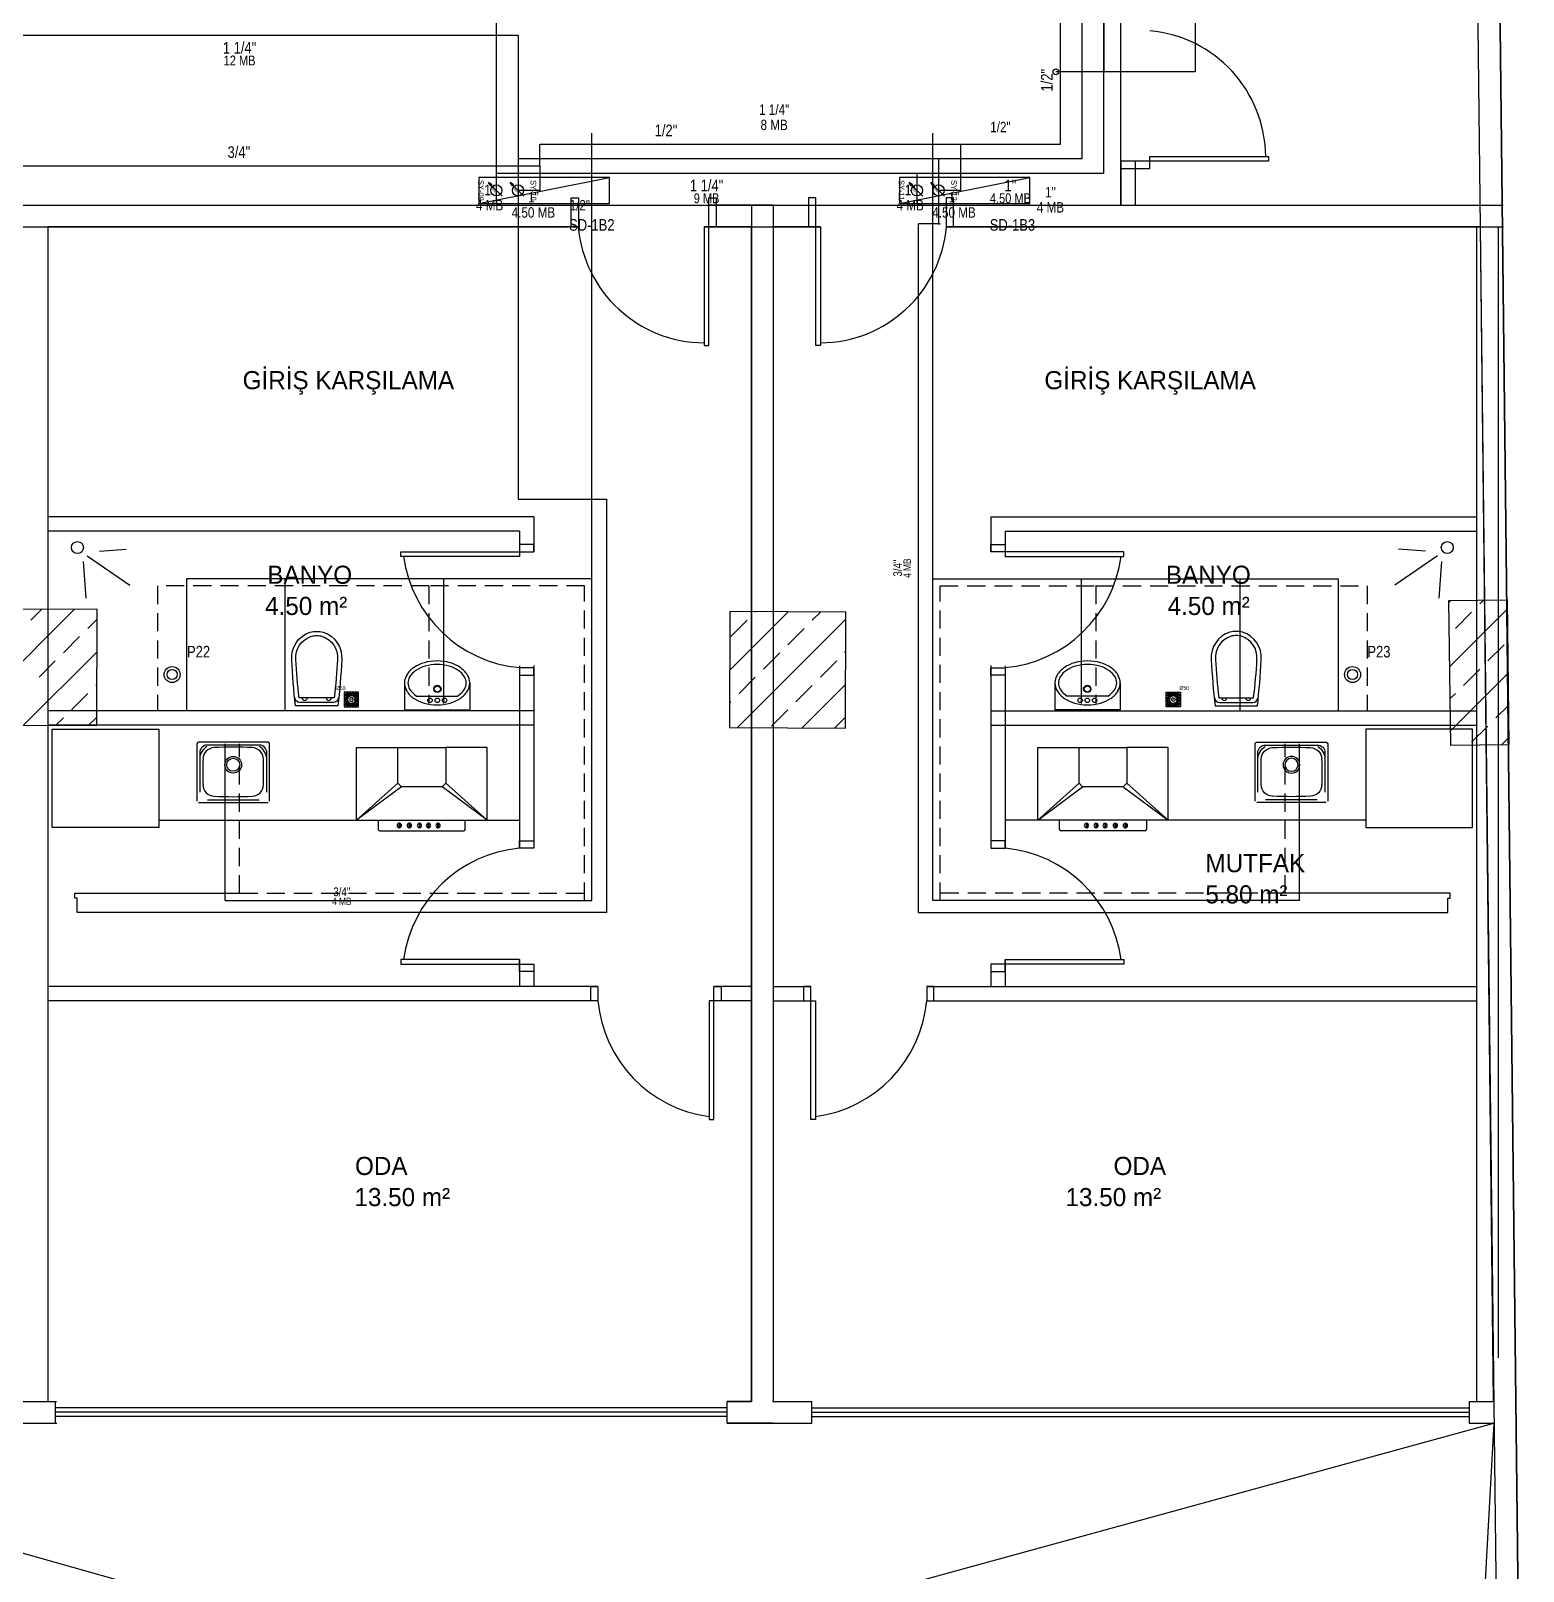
# Model space of a CAD drawing. Header units: centimetres. Extents: x 247996 to 315152, y -468471 to -440326.
# Drawn here: x 255471 to 256500, y -442834 to -441772 of the extents above; entities that cross this region are included whole.
import ezdxf
from ezdxf.enums import TextEntityAlignment as Align

# ---------------------------------------------------------------- set-up
doc = ezdxf.new("R2010")
doc.units = ezdxf.units.CM
doc.linetypes.add('0', pattern=[500, 500])
doc.linetypes.add('BASMA HATTI', pattern=[0.375, 0.25, -0.125])
for name, color, linetype in [('SCOTT-MD-YUK-BIRIMI', 7, 'Continuous'), ('SCOTT-MKDU0', 50, 'Continuous'), ('SCOTT-MTY-PISSU-KOLON', 211, 'Continuous'), ('SCOTT-MTY-PISSU-KOLONNO', 211, 'Continuous'), ('SCOTT-MTY-SAYAC', 3, 'Continuous'), ('SCOTT-MTY-SIRKULASYON-BORU', 31, 'Continuous'), ('SCOTT-MTY-TEFRIS', 15, 'Continuous'), ('SCOTT-MTY-VANA', 1, 'Continuous')]:
    doc.layers.add(name, color=color, linetype=linetype)
for name, color, linetype, lineweight in [('SCOTT-MTY-SICAKSU-BORU', 1, 'BASMA HATTI', 30), ('SCOTT-MTY-SOGUKSU-BORU', 5, '0', 30), ('SCOTT-MTY-TEMIZSU-CAP', 101, 'Continuous', 30)]:
    doc.layers.add(name, color=color, linetype=linetype, lineweight=lineweight)
doc.styles.add('CAP', font='wturkce.SHX', dxfattribs={"width": 0.65})
doc.styles.add('MtXpl_Comic_Sans_MS', font='comic.ttf')
doc.styles.add('ROTAS', font='arial.ttf')

# ---------------------------------------------------------------- blocks, each defined once
blk = doc.blocks.new('T-DOLAP')
blk.add_line((-45, -9), (45, 9))
blk.add_lwpolyline([(-45, -9), (45, -9), (45, 9), (-45, 9)], close=True)
blk = doc.blocks.new('MTY-SU SAYACI')
at = {"layer": 'SCOTT-MTY-VANA'}
blk.add_hatch(color=256, dxfattribs=at).paths.add_polyline_path([(9.8, 9.8), (5.6, 7), (7, 5.6)])
for p, q in [((-7.3, -7.3), (6.3, 6.3)), ((5.6, 7), (9.8, 9.8)), ((7, 5.6), (5.6, 7)), ((7, 5.6), (9.8, 9.8))]:
    blk.add_line(p, q, dxfattribs=at)
blk.add_circle((0, 0), 7, dxfattribs=at)
blk.add_attdef('CAP', (-2.3, -1.2), '', height=2.5, rotation=45, dxfattribs=at)
blk = doc.blocks.new('T-KOLON-P')
for radius in [5.5, 3.5]:
    blk.add_circle((0, 0), radius)
blk = doc.blocks.new('SUZGEC1')
at = {"layer": 'SCOTT-MTY-TEFRIS'}
blk.add_lwpolyline([(-5, -5), (-5, 5), (5, 5), (5, -5)], close=True, dxfattribs=at)
for points in [[(-4.3, 3.9), (-2, 1.5, 0.029484), (-2.2, 1.3), (-4.3, 2.5)], [(-2.5, 0.3), (-4.3, 0.3), (-4.3, 1.7), (-2.4, 0.7, 0.032775)], [(-3.9, 4.3), (-2.5, 4.3), (-1.3, 2.2, 0.029484), (-1.5, 2)], [(-0.7, 2.4, -0.032775), (-0.3, 2.5), (-0.3, 4.3), (-1.7, 4.3)], [(0.3, 2.5), (0.3, 4.3), (1.7, 4.3), (0.7, 2.4, 0.032775)], [(1.3, 2.2), (2.5, 4.3), (3.9, 4.3), (1.5, 2, 0.029484)], [(4.3, 3.9), (2, 1.5, -0.029484), (2.2, 1.3), (4.3, 2.5)], [(4.3, 0.3), (4.3, 1.7), (2.4, 0.7, -0.032775), (2.5, 0.3)], [(-2.5, -0.3), (-4.3, -0.3), (-4.3, -1.7), (-2.4, -0.7, -0.032775)], [(-4.3, -3.9), (-2, -1.5, -0.029484), (-2.2, -1.3), (-4.3, -2.5)], [(-3.9, -4.3), (-2.5, -4.3), (-1.3, -2.2, -0.029484), (-1.5, -2)], [(-0.3, -4.3), (-1.7, -4.3), (-0.7, -2.4, 0.032775), (-0.3, -2.5)], [(0.3, -2.5), (0.3, -4.3), (1.7, -4.3), (0.7, -2.4, -0.032775)], [(2.5, -4.3), (1.3, -2.2, 0.029484), (1.5, -2), (3.9, -4.3)], [(4.3, -2.5), (4.3, -3.9), (2, -1.5, 0.029484), (2.2, -1.3)], [(4.3, -0.3), (4.3, -1.7), (2.4, -0.7, 0.032775), (2.5, -0.3)]]:
    blk.add_lwpolyline(points, format="xyb", close=True, dxfattribs=at)
blk.add_circle((0, 0), 1.25, dxfattribs=at)
at = {"layer": 'SCOTT-MD-YUK-BIRIMI', "color": 6, "style": 'CAP'}
for tag, p in [('PS', (-2.1, 0)), ('PSCP', (4.3, 6.7))]:
    blk.add_attdef(tag, p, '', height=2.5, dxfattribs=at)

msp = doc.modelspace()

# ---------------------------------------------------------------- linework, layer by layer
at = {"layer": 'SCOTT-MKDU0', "color": 8, "ltscale": 0.03}
for p, q in [((256500.1, -443160.1), (256469.8, -440514.4)), ((256469.8, -440514.4), (256500.1, -443160.1)), ((256485.1, -443159.5), (256454.9, -440529.3)), ((256222.6, -441892.1), (256222.6, -441742.1)), ((256222.6, -441861.9), (256222.6, -441892.1)), ((256232.6, -441861.9), (256232.6, -441892.1)), ((254967.9, -441892.1), (256222.6, -441892.1)), ((255107.3, -441892.1), (255848.6, -441892.1)), ((255938.6, -441892.1), (256012.3, -441892.1)), ((255982.9, -441892.1), (255938.6, -441892.1)), ((255967.9, -441892.1), (255967.9, -442717.1)), ((255967.9, -441892.1), (256012.3, -441892.1)), ((255982.9, -441892.1), (255982.9, -442717.1)), ((256102.3, -441892.1), (256486.2, -441892.1)), ((255107.3, -441907.1), (255848.6, -441907.1)), ((255482.9, -441907.1), (255482.9, -442687.1)), ((255482.9, -441907.1), (255482.9, -442717.1)), ((255848.6, -441907.1), (255482.9, -441907.1)), ((255482.9, -441907.1), (255482.9, -442717.1)), ((255935.3, -441907.1), (256015.6, -441907.1)), ((255967.9, -441907.1), (255935.3, -441907.1)), ((255967.9, -441907.1), (255935.3, -441907.1)), ((255967.9, -441907.1), (255967.9, -442687.1)), ((255967.9, -441907.1), (255967.9, -442717.1)), ((255967.9, -442717.1), (255967.9, -441907.1)), ((255982.9, -441907.1), (255982.9, -442687.1)), ((255982.9, -441907.1), (255982.9, -442717.1)), ((255982.9, -441907.1), (256015.6, -441907.1)), ((256015.6, -441907.1), (255982.9, -441907.1)), ((255982.9, -441907.1), (255982.9, -442717.1)), ((256102.3, -441907.1), (256486.4, -441907.1)), ((256470.7, -441907.1), (256102.3, -441907.1)), ((256467.9, -441907.1), (256467.9, -442717.1)), ((256479.6, -442717.1), (256470.7, -441907.1)), ((256482.9, -441907.1), (256482.9, -442687.1)), ((255817.9, -442107.1), (255482.9, -442107.1)), ((255817.9, -442107.1), (255817.9, -442131.2)), ((256132.9, -442107.1), (256467.9, -442107.1)), ((256132.9, -442107.1), (256132.9, -442131.2)), ((255807.9, -442117.1), (255482.9, -442117.1)), ((255807.9, -442117.1), (255807.9, -442134.5)), ((256142.9, -442117.1), (256467.9, -442117.1)), ((256142.9, -442117.1), (256142.9, -442134.5)), ((255518.3, -442130.8), (255536.7, -442129.4)), ((256432.6, -442130.8), (256414.2, -442129.4)), ((255507.1, -442138), (255509, -442163.3)), ((255509.9, -442134.1), (255539.4, -442154.3)), ((256441, -442134.1), (256411.5, -442154.3)), ((256443.8, -442138), (256441.9, -442163.3)), ((255436.6, -442235.4), (255501, -442171)), ((255516.8, -442171), (255436.8, -442170.8)), ((255471.1, -442178.4), (255478.6, -442170.9)), ((255516.5, -442251), (255516.8, -442171)), ((256448.9, -442164.8), (256488.9, -442164.4)), ((256450.1, -442264.8), (256448.9, -442164.8)), ((256449, -442165.9), (256450.1, -442164.8)), ((256449.5, -442210.3), (256489, -442170.8)), ((256470.1, -442167.2), (256472.8, -442164.6)), ((256488.9, -442164.4), (256490.1, -442264.4)), ((255510.3, -442184.1), (255516.8, -442177.6)), ((255953, -442172.5), (255952.8, -442252.5)), ((255952.9, -442213), (255993.2, -442172.7)), ((256033, -442172.8), (255953, -442172.5)), ((255953.7, -442189.7), (255965, -442178.4)), ((255958.2, -442252.6), (256033, -442177.7)), ((255970.6, -442172.8), (255970.8, -442172.6)), ((256009.9, -442178.4), (256015.6, -442172.8)), ((256032.8, -442252.8), (256033, -442172.8)), ((256453.3, -442184.1), (256464.5, -442172.8)), ((255493.5, -442200.9), (255504.7, -442189.7)), ((255993, -442195.3), (256004.3, -442184.1)), ((255466, -442250.9), (255516.7, -442200.2)), ((255976.2, -442212.1), (255987.4, -442200.9)), ((256032.3, -442200.9), (256032.9, -442200.3)), ((256475.7, -442206.5), (256486.9, -442195.3)), ((255476.7, -442217.7), (255487.9, -442206.5)), ((255807.9, -442209.8), (255807.9, -442335.6)), ((255817.9, -442209.7), (255817.9, -442335.6)), ((256015.5, -442217.7), (256026.7, -442206.5)), ((256132.9, -442209.7), (256132.9, -442335.6)), ((256142.9, -442209.8), (256142.9, -442335.6)), ((256458.9, -442223.4), (256470.1, -442212.1)), ((255516, -442223.4), (255516.6, -442222.7)), ((255728.7, -442221.7), (255728.7, -442240.3)), ((255773.7, -442221.7), (255773.7, -442240.3)), ((255959.4, -442229), (255970.6, -442217.7)), ((255998.6, -442234.6), (256009.9, -442223.4)), ((256003, -442252.7), (256032.9, -442222.8)), ((256177.2, -442221.7), (256177.2, -442240.3)), ((256222.2, -442221.7), (256222.2, -442240.3)), ((256450, -442254.7), (256489.5, -442215.2)), ((255499.1, -442240.2), (255510.3, -442229)), ((255737.1, -442230.7), (255765.2, -442230.7)), ((255952.8, -442235.5), (255953.7, -442234.6)), ((256213.8, -442230.7), (256185.7, -442230.7)), ((256449.7, -442232.5), (256453.3, -442229)), ((255817.9, -442240.9), (255482.9, -442240.9)), ((255488.4, -442250.9), (255493.5, -442245.8)), ((255510.7, -442251), (255516.6, -442245.2)), ((255728.7, -442240.3), (255773.7, -442240.3)), ((255981.8, -442251.4), (255993, -442240.2)), ((256025.3, -442252.8), (256032.3, -442245.8)), ((256132.9, -442240.9), (256467.9, -442240.9)), ((256222.2, -442240.3), (256177.2, -442240.3)), ((256481.3, -442245.8), (256489.8, -442237.4)), ((255436.5, -442250.8), (255516.5, -442251)), ((255817.9, -442250.9), (255482.9, -442250.9)), ((255485.8, -442253.6), (255559.4, -442253.6)), ((255485.8, -442321.3), (255485.8, -442253.6)), ((255559.4, -442253.6), (255559.4, -442321.3)), ((255952.8, -442252.5), (256032.8, -442252.8)), ((256132.9, -442250.9), (256467.9, -442250.9)), ((256465.1, -442253.6), (256391.5, -442253.6)), ((256391.5, -442253.6), (256391.5, -442321.3)), ((256464.5, -442262.6), (256475.7, -442251.4)), ((256465.1, -442321.3), (256465.1, -442253.6)), ((255585.6, -442263.6), (255585.6, -442303.1)), ((255634.6, -442262.6), (255586.6, -442262.6)), ((255628.5, -442264.5), (255592.8, -442264.5)), ((255635.6, -442303.1), (255635.6, -442263.6)), ((255695.6, -442266.3), (255724.1, -442266.3)), ((255695.6, -442316.3), (255695.6, -442266.3)), ((255785.6, -442266.3), (255757.1, -442266.3)), ((255785.6, -442316.3), (255785.6, -442266.3)), ((256165.3, -442266.3), (256193.8, -442266.3)), ((256165.3, -442316.3), (256165.3, -442266.3)), ((256255.3, -442266.3), (256226.8, -442266.3)), ((256255.3, -442316.3), (256255.3, -442266.3)), ((256315.3, -442303.1), (256315.3, -442263.6)), ((256316.3, -442262.6), (256364.3, -442262.6)), ((256322.4, -442264.5), (256358.1, -442264.5)), ((256365.3, -442263.6), (256365.3, -442303.1)), ((256490.1, -442264.4), (256450.1, -442264.8)), ((256485.2, -442264.4), (256490, -442259.6)), ((255587.5, -442269.8), (255587.5, -442296.9)), ((255633.8, -442296.9), (255633.8, -442269.8)), ((256317.1, -442296.9), (256317.1, -442269.8)), ((256363.4, -442269.8), (256363.4, -442296.9)), ((255695.6, -442316.3), (255724.1, -442290.8)), ((255726.6, -442293.3), (255695.6, -442316.3)), ((255785.6, -442316.3), (255754.6, -442293.3)), ((255757.1, -442290.8), (255785.6, -442316.3)), ((256193.8, -442290.8), (256165.3, -442316.3)), ((256165.3, -442316.3), (256196.3, -442293.3)), ((256224.3, -442293.3), (256255.3, -442316.3)), ((256255.3, -442316.3), (256226.8, -442290.8)), ((255586.6, -442304.1), (255634.6, -442304.1)), ((255592.8, -442302.2), (255628.5, -442302.2)), ((256364.3, -442304.1), (256316.3, -442304.1)), ((256358.1, -442302.2), (256322.4, -442302.2)), ((255559.4, -442316.3), (255807.9, -442316.3)), ((255559.4, -442316.3), (255807.9, -442316.3)), ((255695.6, -442316.3), (255785.6, -442316.3)), ((255710.6, -442316.3), (255710.6, -442322.6)), ((255724.8, -442318.4), (255724.8, -442321)), ((255725.4, -442318.4), (255724.8, -442318.4)), ((255724.8, -442321), (255724.8, -442321.5)), ((255725.4, -442318.4), (255725.4, -442321)), ((255725.4, -442321), (255725.4, -442321.5)), ((255731.8, -442318.4), (255731.8, -442321)), ((255732.4, -442318.4), (255731.8, -442318.4)), ((255731.8, -442321), (255731.8, -442321.5)), ((255732.4, -442318.4), (255732.4, -442321)), ((255732.4, -442321), (255732.4, -442321.5)), ((255738.8, -442318.4), (255738.8, -442321)), ((255739.4, -442318.4), (255738.8, -442318.4)), ((255738.8, -442321), (255738.8, -442321.5)), ((255739.4, -442318.4), (255739.4, -442321)), ((255739.4, -442321), (255739.4, -442321.5)), ((255744.9, -442318.4), (255744.9, -442321)), ((255745.5, -442318.4), (255744.9, -442318.4)), ((255744.9, -442321), (255744.9, -442321.5)), ((255745.5, -442318.4), (255745.5, -442321)), ((255745.5, -442321), (255745.5, -442321.5)), ((255751.5, -442318.4), (255751.5, -442321)), ((255752.1, -442318.4), (255751.5, -442318.4)), ((255751.5, -442321), (255751.5, -442321.5)), ((255752.1, -442318.4), (255752.1, -442321)), ((255752.1, -442321), (255752.1, -442321.5)), ((255770.6, -442322.6), (255770.6, -442316.3)), ((256391.5, -442316.3), (256142.9, -442316.3)), ((256391.5, -442316.3), (256142.9, -442316.3)), ((256255.3, -442316.3), (256165.3, -442316.3)), ((256180.3, -442322.6), (256180.3, -442316.3)), ((256198.8, -442318.4), (256198.8, -442321)), ((256198.8, -442318.4), (256199.4, -442318.4)), ((256198.8, -442321), (256198.8, -442321.5)), ((256199.4, -442318.4), (256199.4, -442321)), ((256199.4, -442321), (256199.4, -442321.5)), ((256205.3, -442318.4), (256205.3, -442321)), ((256205.3, -442318.4), (256206, -442318.4)), ((256205.3, -442321), (256205.3, -442321.5)), ((256206, -442318.4), (256206, -442321)), ((256206, -442321), (256206, -442321.5)), ((256211.5, -442318.4), (256211.5, -442321)), ((256211.5, -442318.4), (256212.1, -442318.4)), ((256211.5, -442321), (256211.5, -442321.5)), ((256212.1, -442318.4), (256212.1, -442321)), ((256212.1, -442321), (256212.1, -442321.5)), ((256218.5, -442318.4), (256218.5, -442321)), ((256218.5, -442318.4), (256219.1, -442318.4)), ((256218.5, -442321), (256218.5, -442321.5)), ((256219.1, -442318.4), (256219.1, -442321)), ((256219.1, -442321), (256219.1, -442321.5)), ((256225.5, -442318.4), (256225.5, -442321)), ((256225.5, -442318.4), (256226.1, -442318.4)), ((256225.5, -442321), (256225.5, -442321.5)), ((256226.1, -442318.4), (256226.1, -442321)), ((256226.1, -442321), (256226.1, -442321.5)), ((256240.3, -442316.3), (256240.3, -442322.6)), ((255559.4, -442321.3), (255485.8, -442321.3)), ((255711.6, -442323.6), (255769.6, -442323.6)), ((255725.4, -442321.5), (255724.8, -442321.5)), ((255732.4, -442321.5), (255731.8, -442321.5)), ((255739.4, -442321.5), (255738.8, -442321.5)), ((255744.9, -442321.5), (255745.5, -442321.5)), ((255751.5, -442321.5), (255752.1, -442321.5)), ((256239.3, -442323.6), (256181.3, -442323.6)), ((256199.4, -442321.5), (256198.8, -442321.5)), ((256206, -442321.5), (256205.3, -442321.5)), ((256211.5, -442321.5), (256212.1, -442321.5)), ((256218.5, -442321.5), (256219.1, -442321.5)), ((256225.5, -442321.5), (256226.1, -442321.5)), ((256391.5, -442321.3), (256465.1, -442321.3)), ((255807.9, -442412.3), (255807.9, -442430.9)), ((255817.9, -442415.6), (255817.9, -442430.9)), ((256132.9, -442415.6), (256132.9, -442430.9)), ((256142.9, -442412.3), (256142.9, -442430.9)), ((255862.1, -442430.9), (255482.9, -442430.9)), ((255967.9, -442430.9), (255942.1, -442430.9)), ((255982.9, -442430.9), (256008.8, -442430.9)), ((256088.8, -442430.9), (256467.9, -442430.9)), ((255862.1, -442440.9), (255482.9, -442440.9)), ((255967.9, -442440.9), (255938.7, -442440.9)), ((255982.9, -442440.9), (256012.2, -442440.9)), ((256088.8, -442440.9), (256467.9, -442440.9)), ((255462.9, -442717.1), (255488.8, -442717.1)), ((255482.9, -442717.1), (255488.8, -442717.1)), ((255487.9, -442717.1), (255487.9, -442732.1)), ((255951.2, -442721.6), (255487.9, -442721.6)), ((255951.2, -442724.6), (255487.9, -442724.6)), ((255951.2, -442717.1), (255967.9, -442717.1)), ((255968.4, -442717.1), (255951.2, -442717.1)), ((255951.2, -442732.1), (255951.2, -442717.1)), ((255951.2, -442717.1), (255967.9, -442717.1)), ((255982.5, -442717.1), (256009.6, -442717.1)), ((255982.9, -442717.1), (256009.6, -442717.1)), ((255982.9, -442717.1), (256009.6, -442717.1)), ((256009.6, -442732.1), (256009.6, -442717.1)), ((256009.6, -442721.6), (256462.9, -442721.6)), ((256009.6, -442724.6), (256462.9, -442724.6)), ((256462.9, -442717.1), (256479.6, -442717.1)), ((256462.9, -442717.1), (256462.9, -442732.1)), ((256462.9, -442717.1), (256479.6, -442717.1)), ((255131.1, -443102.1), (256479.8, -442732.1)), ((256459.5, -443102.1), (255149.8, -442732.9)), ((255462.9, -442732.1), (255489.1, -442732.1)), ((255951.2, -442727.6), (255487.9, -442727.6)), ((255951.2, -442732.1), (256009.6, -442732.1)), ((255982.9, -442732.1), (255951.2, -442732.1)), ((255967.9, -442732.1), (256009.6, -442732.1)), ((256009.6, -442727.6), (256462.9, -442727.6)), ((256479.8, -442732.1), (256459.5, -443102.1)), ((256462.9, -442732.1), (256479.8, -442732.1))]:
    msp.add_line(p, q, dxfattribs=at)
for points in [[(256222.6, -441861.9), (256222.6, -441866.9), (256242.6, -441866.9), (256242.6, -441861.9), (256222.6, -441861.9)], [(256222.6, -441861.9), (256222.6, -441866.9), (256242.6, -441866.9), (256242.6, -441861.9), (256222.6, -441861.9)], [(256222.6, -441861.9), (256222.6, -441866.9), (256242.6, -441866.9), (256242.6, -441861.9), (256222.6, -441861.9)], [(255843.6, -441887.1), (255848.6, -441887.1), (255848.6, -441907.1), (255843.6, -441907.1), (255843.6, -441887.1)], [(255843.6, -441887.1), (255848.6, -441887.1), (255848.6, -441907.1), (255843.6, -441907.1), (255843.6, -441887.1)], [(255843.6, -441887.1), (255848.6, -441887.1), (255848.6, -441907.1), (255843.6, -441907.1), (255843.6, -441887.1)], [(255938.6, -441887.1), (255943.6, -441887.1), (255943.6, -441907.1), (255938.6, -441907.1), (255938.6, -441887.1)], [(255938.6, -441887.1), (255943.6, -441887.1), (255943.6, -441907.1), (255938.6, -441907.1), (255938.6, -441887.1)], [(255938.6, -441887.1), (255943.6, -441887.1), (255943.6, -441907.1), (255938.6, -441907.1), (255938.6, -441887.1)], [(256012.3, -441887.1), (256007.3, -441887.1), (256007.3, -441907.1), (256012.3, -441907.1), (256012.3, -441887.1)], [(256012.3, -441887.1), (256007.3, -441887.1), (256007.3, -441907.1), (256012.3, -441907.1), (256012.3, -441887.1)], [(256012.3, -441887.1), (256007.3, -441887.1), (256007.3, -441907.1), (256012.3, -441907.1), (256012.3, -441887.1)], [(256107.3, -441887.1), (256102.3, -441887.1), (256102.3, -441907.1), (256107.3, -441907.1), (256107.3, -441887.1)], [(256107.3, -441887.1), (256102.3, -441887.1), (256102.3, -441907.1), (256107.3, -441907.1), (256107.3, -441887.1)], [(256107.3, -441887.1), (256102.3, -441887.1), (256102.3, -441907.1), (256107.3, -441907.1), (256107.3, -441887.1)], [(255817.9, -442131.2), (255817.9, -442126.2), (255807.9, -442126.2), (255807.9, -442131.2), (255817.9, -442131.2)], [(256132.9, -442131.2), (256132.9, -442126.2), (256142.9, -442126.2), (256142.9, -442131.2), (256132.9, -442131.2)], [(255817.9, -442216.2), (255817.9, -442211.2), (255807.9, -442211.2), (255807.9, -442216.2), (255817.9, -442216.2)], [(256132.9, -442216.2), (256132.9, -442211.2), (256142.9, -442211.2), (256142.9, -442216.2), (256132.9, -442216.2)], [(255817.9, -442330.6), (255817.9, -442335.6), (255807.9, -442335.6), (255807.9, -442330.6), (255817.9, -442330.6)], [(256132.9, -442330.6), (256132.9, -442335.6), (256142.9, -442335.6), (256142.9, -442330.6), (256132.9, -442330.6)], [(255817.9, -442415.6), (255817.9, -442420.6), (255807.9, -442420.6), (255807.9, -442415.6), (255817.9, -442415.6)], [(256132.9, -442415.6), (256132.9, -442420.6), (256142.9, -442420.6), (256142.9, -442415.6), (256132.9, -442415.6)], [(255857.1, -442430.9), (255862.1, -442430.9), (255862.1, -442440.9), (255857.1, -442440.9), (255857.1, -442430.9)], [(255942.1, -442430.9), (255947.1, -442430.9), (255947.1, -442440.9), (255942.1, -442440.9), (255942.1, -442430.9)], [(256008.8, -442430.9), (256003.8, -442430.9), (256003.8, -442440.9), (256008.8, -442440.9), (256008.8, -442430.9)], [(256093.8, -442430.9), (256088.8, -442430.9), (256088.8, -442440.9), (256093.8, -442440.9), (256093.8, -442430.9)]]:
    msp.add_lwpolyline(points, dxfattribs=at)
for points in [[(256242.6, -441861.9), (256242.6, -441858.6), (256324.5, -441858.6), (256324.5, -441861.9)], [(256242.6, -441861.9), (256242.6, -441858.6), (256324.5, -441858.6), (256324.5, -441861.9)], [(256242.6, -441861.9), (256242.6, -441858.6), (256324.5, -441858.6), (256324.5, -441861.9)], [(255938.6, -441907.1), (255935.3, -441907.1), (255935.3, -441989), (255938.6, -441989)], [(255938.6, -441907.1), (255935.3, -441907.1), (255935.3, -441989), (255938.6, -441989)], [(255938.6, -441907.1), (255935.3, -441907.1), (255935.3, -441989), (255938.6, -441989)], [(256012.3, -441907.1), (256015.6, -441907.1), (256015.6, -441989), (256012.3, -441989)], [(256012.3, -441907.1), (256015.6, -441907.1), (256015.6, -441989), (256012.3, -441989)], [(256012.3, -441907.1), (256015.6, -441907.1), (256015.6, -441989), (256012.3, -441989)], [(255807.9, -442131.2), (255807.9, -442134.5), (255726.1, -442134.5), (255726.1, -442131.2)], [(256142.9, -442131.2), (256142.9, -442134.5), (256224.8, -442134.5), (256224.8, -442131.2)], [(255807.9, -442415.6), (255807.9, -442412.3), (255726.1, -442412.3), (255726.1, -442415.6)], [(256142.9, -442415.6), (256142.9, -442412.3), (256224.8, -442412.3), (256224.8, -442415.6)], [(255942.1, -442440.9), (255938.7, -442440.9), (255938.7, -442522.7), (255942.1, -442522.7)], [(256008.8, -442440.9), (256012.2, -442440.9), (256012.2, -442522.7), (256008.8, -442522.7)]]:
    msp.add_lwpolyline(points, close=True, dxfattribs=at)
for points in [[(255653.6, -442237.5, -0.01664), (255651, -442205.6, -0.351622), (255663.7, -442186.7, -0.068714), (255668.2, -442186.1, -0.068714), (255672.6, -442186.7, -0.351622), (255685.4, -442205.6, -0.01664), (255682.8, -442237.5)], [(255656.1, -442231.9, -0.016866), (255653.8, -442205.4, -0.351778), (255664.6, -442189.5, -0.068022), (255668.2, -442189, -0.068022), (255671.8, -442189.5, -0.351778), (255682.5, -442205.4, -0.016866), (255680.2, -442231.9)], [(256316.8, -442237.5, 0.01664), (256319.4, -442205.6, 0.351622), (256306.6, -442186.7, 0.068714), (256302.2, -442186.1, 0.068714), (256297.8, -442186.7, 0.351622), (256285, -442205.6, 0.01664), (256287.6, -442237.5)], [(256314.2, -442231.9, 0.016866), (256316.5, -442205.4, 0.351778), (256305.8, -442189.5, 0.068022), (256302.2, -442189, 0.068022), (256298.6, -442189.5, 0.351778), (256287.9, -442205.4, 0.016866), (256290.2, -442231.9)]]:
    msp.add_lwpolyline(points, format="xyb", close=True, dxfattribs=at)
for points in [[(255683, -442232, -0.389191), (255679.7, -442235.1), (255668.2, -442235.1), (255656.6, -442235.1, -0.389191), (255653.3, -442232, -0.389191)], [(256287.3, -442232, 0.389191), (256290.7, -442235.1), (256302.2, -442235.1), (256313.7, -442235.1, 0.389191), (256317.1, -442232, 0.389191)]]:
    msp.add_lwpolyline(points, format="xyb", dxfattribs=at)
for centre, radius in [((255503.2, -442128.3, 51), 4.14), ((256447.7, -442128.3, 51), 4.14), ((255751.4, -442225.8), 2.52), ((255751.4, -442225.8), 2.12), ((256199.5, -442225.8), 2.52), ((256199.5, -442225.8), 2.12), ((255746.3, -442233.7), 1.56), ((255751.4, -442233.7), 1.56), ((255756.3, -442233.7), 1.56), ((256194.6, -442233.7), 1.56), ((256199.5, -442233.7), 1.56), ((256204.6, -442233.7), 1.56)]:
    msp.add_circle(centre, radius, dxfattribs=at)
for centre, radius, start, end in [((256234.9, -441859.2), 87.6, 0.3687, 84.9809), ((256234.9, -441859.2), 87.6, 0.3687, 84.9809), ((256234.9, -441859.2), 87.6, 0.3687, 84.9809), ((255935.8, -441899.5), 87.6, 185.0191, 269.6313), ((255935.8, -441899.5), 87.6, 185.0191, 269.6313), ((255935.8, -441899.5), 87.6, 185.0191, 269.6313), ((256015.1, -441899.5), 87.6, 270.3687, 354.9809), ((256015.1, -441899.5), 87.6, 270.3687, 354.9809), ((256015.1, -441899.5), 87.6, 270.3687, 354.9809), ((255816.2, -442122.6), 88.9, 187.6747, 264.6919), ((256134.7, -442122.6), 88.9, 275.3081, 352.3253), ((255744.8, -442225.3), 17.2, 123.8347, 148.2866), ((255744.8, -442225.3), 14.8, 123.8347, 148.2866), ((255748.7, -442231), 24.1, 105.5176, 123.8347), ((255748.7, -442231), 21.7, 105.5176, 123.8347), ((255751.2, -442240), 33.5, 90, 105.5176), ((255751.2, -442240), 31.1, 90, 105.5176), ((255751.2, -442240), 33.5, 74.4824, 90), ((255751.2, -442240), 31.1, 74.4824, 90), ((255753.7, -442231), 21.7, 56.1653, 74.4824), ((255753.7, -442231), 24.1, 56.1653, 74.4824), ((255757.5, -442225.3), 14.8, 31.7134, 56.1653), ((255757.5, -442225.3), 17.2, 31.7134, 56.1653), ((256193.4, -442225.3), 17.2, 123.8347, 148.2866), ((256193.4, -442225.3), 14.8, 123.8347, 148.2866), ((256197.2, -442231), 24.1, 105.5176, 123.8347), ((256197.2, -442231), 21.7, 105.5176, 123.8347), ((256199.7, -442240), 33.5, 90, 105.5176), ((256199.7, -442240), 31.1, 90, 105.5176), ((256199.7, -442240), 33.5, 74.4824, 90), ((256199.7, -442240), 31.1, 74.4824, 90), ((256202.2, -442231), 21.7, 56.1653, 74.4824), ((256202.2, -442231), 24.1, 56.1653, 74.4824), ((256206.1, -442225.3), 14.8, 31.7134, 56.1653), ((256206.1, -442225.3), 17.2, 31.7134, 56.1653), ((255739, -442221.7), 10.3, 148.2866, 180), ((255739, -442221.7), 10.3, 180, 211.7134), ((255739, -442221.7), 7.93, 148.2866, 180), ((255739, -442221.7), 7.93, 180, 211.7134), ((255763.4, -442221.7), 7.93, 0, 31.7134), ((255763.4, -442221.7), 7.93, 328.2866, 0), ((255763.4, -442221.7), 10.3, 0, 31.7134), ((255763.4, -442221.7), 10.3, 328.2866, 0), ((256187.5, -442221.7), 10.3, 148.2866, 180), ((256187.5, -442221.7), 10.3, 180, 211.7134), ((256187.5, -442221.7), 7.93, 148.2866, 180), ((256187.5, -442221.7), 7.93, 180, 211.7134), ((256211.9, -442221.7), 7.93, 0, 31.7134), ((256211.9, -442221.7), 7.93, 328.2866, 0), ((256211.9, -442221.7), 10.3, 0, 31.7134), ((256211.9, -442221.7), 10.3, 328.2866, 0), ((255659.9, -442231.9), 1.78, 180, 0), ((255676.5, -442231.9), 1.78, 180, 0), ((255744.8, -442218.1), 17.2, 211.7134, 236.1653), ((255744.8, -442218.1), 14.8, 211.7134, 238.6233), ((255748.7, -442212.3), 24.1, 236.1653, 254.4824), ((255751.2, -442203.3), 33.5, 254.4824, 270), ((255751.2, -442203.3), 33.5, 270, 285.5176), ((255753.7, -442212.3), 24.1, 285.5176, 303.8347), ((255757.5, -442218.1), 14.8, 301.3767, 328.2866), ((255757.5, -442218.1), 17.2, 303.8347, 328.2866), ((256193.4, -442218.1), 17.2, 211.7134, 236.1653), ((256193.4, -442218.1), 14.8, 211.7134, 238.6233), ((256197.2, -442212.3), 24.1, 236.1653, 254.4824), ((256199.7, -442203.3), 33.5, 254.4824, 270), ((256199.7, -442203.3), 33.5, 270, 285.5176), ((256202.2, -442212.3), 24.1, 285.5176, 303.8347), ((256206.1, -442218.1), 14.8, 301.3767, 328.2866), ((256206.1, -442218.1), 17.2, 303.8347, 328.2866), ((256293.9, -442231.9), 1.78, 180, 0), ((256310.5, -442231.9), 1.78, 180, 0), ((255725.1, -442320), 1.54, 102.6233, 257.3765), ((255725.1, -442320), 1.54, 280.5379, 79.4246), ((255732.1, -442320), 1.54, 102.6233, 257.3765), ((255732.1, -442320), 1.54, 280.5379, 79.4246), ((255739.1, -442320), 1.54, 102.6233, 257.3765), ((255739.1, -442320), 1.54, 280.5379, 79.4246), ((255745.3, -442320), 1.54, 102.6233, 257.3765), ((255745.3, -442320), 1.54, 280.5379, 79.4246), ((255751.9, -442320), 1.54, 102.6233, 257.3765), ((255751.9, -442320), 1.54, 280.5379, 79.4246), ((256199, -442320), 1.54, 100.5754, 259.4621), ((256199, -442320), 1.54, 282.6235, 77.3767), ((256205.6, -442320), 1.54, 100.5754, 259.4621), ((256205.6, -442320), 1.54, 282.6235, 77.3767), ((256211.8, -442320), 1.54, 100.5754, 259.4621), ((256211.8, -442320), 1.54, 282.6235, 77.3767), ((256218.8, -442320), 1.54, 100.5754, 259.4621), ((256218.8, -442320), 1.54, 282.6235, 77.3767), ((256225.8, -442320), 1.54, 100.5754, 259.4621), ((256225.8, -442320), 1.54, 282.6235, 77.3767), ((255711.6, -442322.6), 1, 180, 270), ((255769.6, -442322.6), 1, 270, 0), ((256181.3, -442322.6), 1, 180, 270), ((256239.3, -442322.6), 1, 270, 0), ((255816.2, -442424.2), 88.9, 95.3081, 172.3253), ((256134.7, -442424.2), 88.9, 7.6747, 84.6919), ((255950.6, -442432.6), 88.9, 185.3081, 262.3253), ((256000.3, -442432.6), 88.9, 277.6747, 354.6919)]:
    msp.add_arc(centre, radius, start, end, dxfattribs=at)
for centre, major_axis, start_param, end_param in [((255586.6, -442263.6), (-0.707, 0.707), -0.785398, 0.785398), ((255592.8, -442269.8), (-3.75, 3.75), -0.785398, 0.785398), ((255597.6, -442274.3), (-7.14, 7.14), -0.258001, 0.758428), ((255597.7, -442274.3), (5.66, 5.66), 0.825137, 2.329224), ((255610.6, -442598.3), (-332.3, 0), 4.67265, 4.752129), ((255623.5, -442274.3), (5.66, 5.66), 5.524757, 7.028844), ((255628.5, -442269.8), (3.75, 3.75), 5.497787, 7.068583), ((255623.6, -442274.3), (7.14, 7.14), 5.524757, 6.541187), ((255634.6, -442263.6), (-0.707, 0.707), 3.926991, 5.497787), ((255921.9, -442283.1), (-234.9, 234.9), 0.758428, 0.812368), ((255610.6, -442278.1), (4.07, 4.07), 3.926991, 10.210176), ((255610.6, -442278.1), (3.18, 3.18), 3.926991, 10.210176), ((255299.4, -442283.1), (234.9, 234.9), 5.470817, 5.524757), ((255597.7, -442291.8), (-5.66, 5.66), 0.812368, 2.316455), ((255623.5, -442291.8), (-5.66, 5.66), 2.395934, 3.900021), ((255610.6, -441967.8), (-332.3, 0), 1.531058, 1.610536)]:
    msp.add_ellipse(centre, major_axis=major_axis, ratio=1, start_param=start_param, end_param=end_param, dxfattribs=at)
at = {"layer": 'SCOTT-MKDU0', "color": 8, "ltscale": 0.03, "extrusion": (0, 0, -1)}
for centre, major_axis, start_param, end_param in [((256316.3, -442263.6), (0.707, 0.707), 3.926991, 5.497787), ((256322.4, -442269.8), (-3.75, 3.75), 5.497787, 7.068583), ((256327.3, -442274.3), (-7.14, 7.14), 5.524757, 6.541187), ((256327.4, -442274.3), (-5.66, 5.66), 5.524757, 7.028844), ((256340.3, -442598.3), (332.3, 0), 4.67265, 4.752129), ((256353.2, -442274.3), (-5.66, 5.66), 0.825137, 2.329224), ((256358.1, -442269.8), (3.75, 3.75), -0.785398, 0.785398), ((256353.3, -442274.3), (7.14, 7.14), -0.258001, 0.758428), ((256364.3, -442263.6), (0.707, 0.707), -0.785398, 0.785398), ((256651.5, -442283.1), (-234.9, 234.9), 5.470817, 5.524757), ((256340.3, -442278.1), (-4.07, 4.07), 3.926991, 10.210176), ((256340.3, -442278.1), (-3.18, 3.18), 3.926991, 10.210176), ((256029, -442283.1), (234.9, 234.9), 0.758428, 0.812368), ((256327.4, -442291.8), (5.66, 5.66), 2.395934, 3.900021), ((256353.2, -442291.8), (5.66, 5.66), 0.812368, 2.316455), ((256340.3, -441967.8), (332.3, 0), 1.531058, 1.610536)]:
    msp.add_ellipse(centre, major_axis=major_axis, ratio=1, start_param=start_param, end_param=end_param, dxfattribs=at)
at = {"layer": 'SCOTT-MKDU0', "color": 8, "ltscale": 0.03}
for points, invisible_edges in [([(255724.1, -442266.3), (255757.1, -442266.3), (255757.1, -442290.8), (255724.1, -442290.8)], 4), ([(256226.8, -442290.8), (256193.8, -442290.8), (256193.8, -442266.3), (256226.8, -442266.3)], 1), ([(255754.6, -442293.3), (255726.6, -442293.3), (255724.1, -442290.8), (255757.1, -442290.8)], 4), ([(256193.8, -442290.8), (256226.8, -442290.8), (256224.3, -442293.3), (256196.3, -442293.3)], 1)]:
    msp.add_3dface(points, dxfattribs=dict(at, invisible_edges=invisible_edges))
at = {"layer": 'SCOTT-MTY-SICAKSU-BORU'}
for points in [[(256097, -441860), (256196, -441860), (256196, -441762)], [(255423, -441775), (255807, -441775), (255807, -441860)], [(255807, -441860), (256097, -441860)], [(255807, -441860), (255807, -441873)], [(256097, -441860), (256097, -441873)], [(255807, -441873), (255807, -441891)], [(256097, -441873), (256097, -441891)], [(255807, -441891), (255807, -442095), (255868, -442095), (255868, -442380), (255503, -442380), (255503, -442370), (255501.3, -442370), (255501.3, -442366.7)], [(256097, -441891), (256097, -441905), (256098, -441905), (256083, -441905), (256083, -442380), (256448, -442380), (256448, -442370), (256449.6, -442370), (256449.6, -442366.7)], [(255501.3, -442366.7), (255615, -442366.7)], [(256449.6, -442366.7), (256335.9, -442366.7)]]:
    msp.add_lwpolyline(points, dxfattribs=at)
at = {"layer": 'SCOTT-MTY-SICAKSU-BORU', "ltscale": 50}
for points in [[(255558.5, -442154.8), (255558.5, -442240.9)], [(255745.6, -442154.8), (255558.5, -442154.8)], [(255745.6, -442154.8), (255745.6, -442235.8)], [(255852.9, -442371.7), (255852.9, -442154.8), (255745.6, -442154.8)], [(256098, -442371.7), (256098, -442154.8), (256205.3, -442154.8)], [(256205.3, -442154.8), (256205.3, -442235.8)], [(256205.3, -442154.8), (256392.4, -442154.8)], [(256392.4, -442154.8), (256392.4, -442240.9)], [(255615, -442366.7), (255615, -442263.6)], [(256335.9, -442366.7), (256335.9, -442263.6)], [(255615, -442366.7), (255857.9, -442366.7)], [(256335.9, -442366.7), (256093, -442366.7)]]:
    msp.add_lwpolyline(points, dxfattribs=at)
at = {"layer": 'SCOTT-MTY-SIRKULASYON-BORU'}
for points in [[(256112, -441850), (256181, -441850), (256181, -441762)], [(255407, -441840), (255407, -441865), (255822, -441865)], [(255822, -441865), (255822, -441850), (256112, -441850)], [(256112, -441850), (256112, -441873)], [(255822, -441873), (255822, -441882), (255807, -441882)], [(255822, -441865), (255822, -441873)], [(256112, -441873), (256112, -441882), (256097, -441882)]]:
    msp.add_lwpolyline(points, dxfattribs=at)
at = {"layer": 'SCOTT-MTY-SOGUKSU-BORU', "ltscale": 50}
for points in [[(256273.8, -441656.2), (256273.8, -441800.2), (256177.8, -441800.2)], [(255857.9, -442149.8), (255857.9, -441842.5)], [(256093, -442149.8), (256093, -441842.5)], [(255578.5, -442149.8), (255578.5, -442240.9)], [(255646.3, -442149.8), (255578.5, -442149.8)], [(255646.3, -442149.8), (255646.3, -442240.7)], [(255755.6, -442149.8), (255646.3, -442149.8)], [(255755.6, -442149.8), (255755.6, -442235.8)], [(255857.9, -442371.7), (255857.9, -442149.8), (255755.6, -442149.8)], [(256093, -442371.7), (256093, -442149.8), (256195.3, -442149.8)], [(256195.3, -442149.8), (256195.3, -442235.8)], [(256195.3, -442149.8), (256304.6, -442149.8)], [(256304.6, -442149.8), (256304.6, -442240.7)], [(256304.6, -442149.8), (256372.4, -442149.8)], [(256372.4, -442149.8), (256372.4, -442240.9)], [(255605, -442371.7), (255605, -442263.6)], [(256345.9, -442371.7), (256345.9, -442263.6)], [(255605, -442371.7), (255857.9, -442371.7)], [(256345.9, -442371.7), (256093, -442371.7)]]:
    msp.add_lwpolyline(points, dxfattribs=at)
at = {"layer": 'SCOTT-MTY-SOGUKSU-BORU'}
for points in [[(256211, -441744), (256211, -441800.2)], [(255437, -441765), (255792, -441765), (255792, -441870)], [(256082, -441870), (256211, -441870), (256211, -441762)], [(255792, -441870), (256082, -441870)], [(255792, -441870), (255792, -441873)], [(255792, -441873), (255792, -441891)], [(256082, -441870), (256082, -441873)], [(256082, -441873), (256082, -441891)], [(255792, -441891), (255857.9, -441891)], [(256082, -441891), (256093, -441891)]]:
    msp.add_lwpolyline(points, dxfattribs=at)
at = {"layer": 'SCOTT-MTY-SOGUKSU-BORU', "ltscale": 50}
msp.add_circle((256177.8, -441800.2), 2, dxfattribs=at)

# ---------------------------------------------------------------- block references
at = {"layer": 'SCOTT-MTY-PISSU-KOLON'}
for p in [(255568.5, -442215.9), (256382.4, -442215.9)]:
    msp.add_blockref('T-KOLON-P', p, dxfattribs=at)
at = {"layer": 'SCOTT-MTY-SAYAC'}
for p in [(255825, -441882), (256115, -441882)]:
    msp.add_blockref('T-DOLAP', p, dxfattribs=at)
ref = msp.add_blockref('MTY-SU SAYACI', (255792, -441882), dxfattribs=dict(at, xscale=0.55, yscale=0.55, rotation=90))
ref.add_attrib('CAP', 'DN20', (255792.6, -441883.3), dxfattribs={"height": 1.38, "rotation": 135})
ref = msp.add_blockref('MTY-SU SAYACI', (255807, -441882), dxfattribs=dict(at, xscale=0.55, yscale=0.55, rotation=90))
ref.add_attrib('CAP', 'DN20', (255807.6, -441883.3), dxfattribs={"height": 1.38, "rotation": 135})
ref = msp.add_blockref('MTY-SU SAYACI', (256082, -441882), dxfattribs=dict(at, xscale=0.55, yscale=0.55, rotation=90))
ref.add_attrib('CAP', 'DN20', (256082.6, -441883.3), dxfattribs={"height": 1.38, "rotation": 135})
ref = msp.add_blockref('MTY-SU SAYACI', (256097, -441882), dxfattribs=dict(at, xscale=0.55, yscale=0.55, rotation=90))
ref.add_attrib('CAP', 'DN20', (256097.6, -441883.3), dxfattribs={"height": 1.38, "rotation": 135})
at = {"layer": 'SCOTT-MTY-VANA'}
ref = msp.add_blockref('SUZGEC1', (255692.1, -442233.1), dxfattribs=dict(at, xscale=-1))
ref.add_attrib('PS', '2 SB', (255687.7, -442233.1), dxfattribs={"layer": 'SCOTT-MD-YUK-BIRIMI', "color": 6, "height": 2.5, "style": 'CAP'})
ref.add_attrib('PSCP', '%%C50', (255681.5, -442226.4), dxfattribs={"layer": 'SCOTT-MD-YUK-BIRIMI', "color": 6, "height": 2.5, "style": 'CAP'})
ref = msp.add_blockref('SUZGEC1', (256258.8, -442233.1), dxfattribs=at)
ref.add_attrib('PS', '2 SB', (256254.5, -442233.1), dxfattribs={"layer": 'SCOTT-MD-YUK-BIRIMI', "color": 6, "height": 2.5, "style": 'CAP'})
ref.add_attrib('PSCP', '%%C50', (256263.1, -442226.4), dxfattribs={"layer": 'SCOTT-MD-YUK-BIRIMI', "color": 6, "height": 2.5, "style": 'CAP'})

# ---------------------------------------------------------------- texts
at = {"layer": 'SCOTT-MKDU0', "color": 8, "ltscale": 0.03, "style": 'MtXpl_Comic_Sans_MS'}
for s, p in [('GİRİŞ KARŞILAMA', (255617.1, -442019.1)), ('BANYO', (256253.7, -442153.3)), ('4.50 m²', (256254.9, -442174.8)), ('ODA', (255694.6, -442561)), ('13.50 m²', (255694.2, -442582.5))]:
    msp.add_text(s, height=12.5, rotation=360, dxfattribs=at).set_placement(p)
for s, p in [('GİRİŞ KARŞILAMA', (256169.9, -442019.1)), ('BANYO', (255634.1, -442153.3)), ('4.50 m²', (255632.6, -442174.8)), ('MUTFAK', (256281, -442352.2)), ('5.80 m²', (256280.9, -442373.7)), ('ODA', (256217.6, -442561)), ('13.50 m²', (256184.5, -442582.5))]:
    msp.add_text(s, height=12.5, dxfattribs=at).set_placement(p)
at = {"layer": 'SCOTT-MTY-PISSU-KOLONNO', "style": 'ROTAS', "width": 0.8}
for s, p in [('P22', (255586.7, -442200.1)), ('P23', (256400.6, -442200.1))]:
    msp.add_text(s, height=8, dxfattribs=at).set_placement(p, align=Align.MIDDLE_CENTER)
at = {"layer": 'SCOTT-MTY-SAYAC', "style": 'ROTAS', "width": 0.8}
for s, p in [('SD-1B2', (255857.9, -441905.8)), ('SD-1B3', (256147.9, -441905.8))]:
    msp.add_text(s, height=8, dxfattribs=at).set_placement(p, align=Align.MIDDLE_CENTER)
at = {"layer": 'SCOTT-MTY-TEMIZSU-CAP', "style": 'ROTAS', "width": 0.8}
for s, height, p in [('1 1/4"', 8, (255615, -441783.6)), ('12 MB', 6.8, (255615, -441792.4)), ('1 1/4"', 7.2, (255983.6, -441826.3)), ('1/2"', 8, (255909, -441840.6)), ('8 MB', 7.2, (255983.6, -441836.8)), ('1/2"', 7.2, (256139.6, -441838.3)), ('3/4"', 8, (255614.5, -441855.6)), ('1 1/4"', 8, (255937, -441878.6)), ('1"', 8, (256146.5, -441878.6)), ('1"', 7.2, (255787.4, -441881.7)), ('1"', 7.2, (255817.6, -441886.7)), ('9 MB', 6.8, (255937, -441887.4)), ('1"', 7.2, (256077.4, -441881.7)), ('1"', 7.2, (256107.6, -441886.7)), ('4.50 MB', 6.8, (256146.5, -441887.4)), ('1"', 7.2, (256174.1, -441883.2)), ('4 MB', 7.2, (255787.4, -441892.2)), ('4.50 MB', 7.2, (255817.6, -441897.2)), ('1/2"', 7.2, (255849.6, -441892.2)), ('4 MB', 7.2, (256077.4, -441892.2)), ('4.50 MB', 7.2, (256107.6, -441897.2)), ('4 MB', 7.2, (256174.1, -441893.7)), ('3/4"', 6, (255685.5, -442365.7)), ('4 MB', 5.1, (255685.5, -442372.3))]:
    msp.add_text(s, height=height, dxfattribs=at).set_placement(p, align=Align.MIDDLE_CENTER)
for s, height, p in [('1/2"', 8, (256171.6, -441806)), ('3/4"', 6, (256068.7, -442142.5)), ('4 MB', 5.1, (256075.3, -442142.5))]:
    msp.add_text(s, height=height, rotation=90, dxfattribs=at).set_placement(p, align=Align.MIDDLE_CENTER)
at = {"layer": 'SCOTT-MTY-VANA', "style": 'ROTAS', "width": 0.8}
for s, p in [('SY-09', (255781.4, -441882)), ('SY-10', (255817.6, -441882)), ('SY-11', (256071.4, -441882)), ('SY-12', (256107.6, -441882))]:
    msp.add_text(s, height=4, rotation=-90, dxfattribs=at).set_placement(p, align=Align.MIDDLE_CENTER)

doc.saveas('drawing.dxf')
